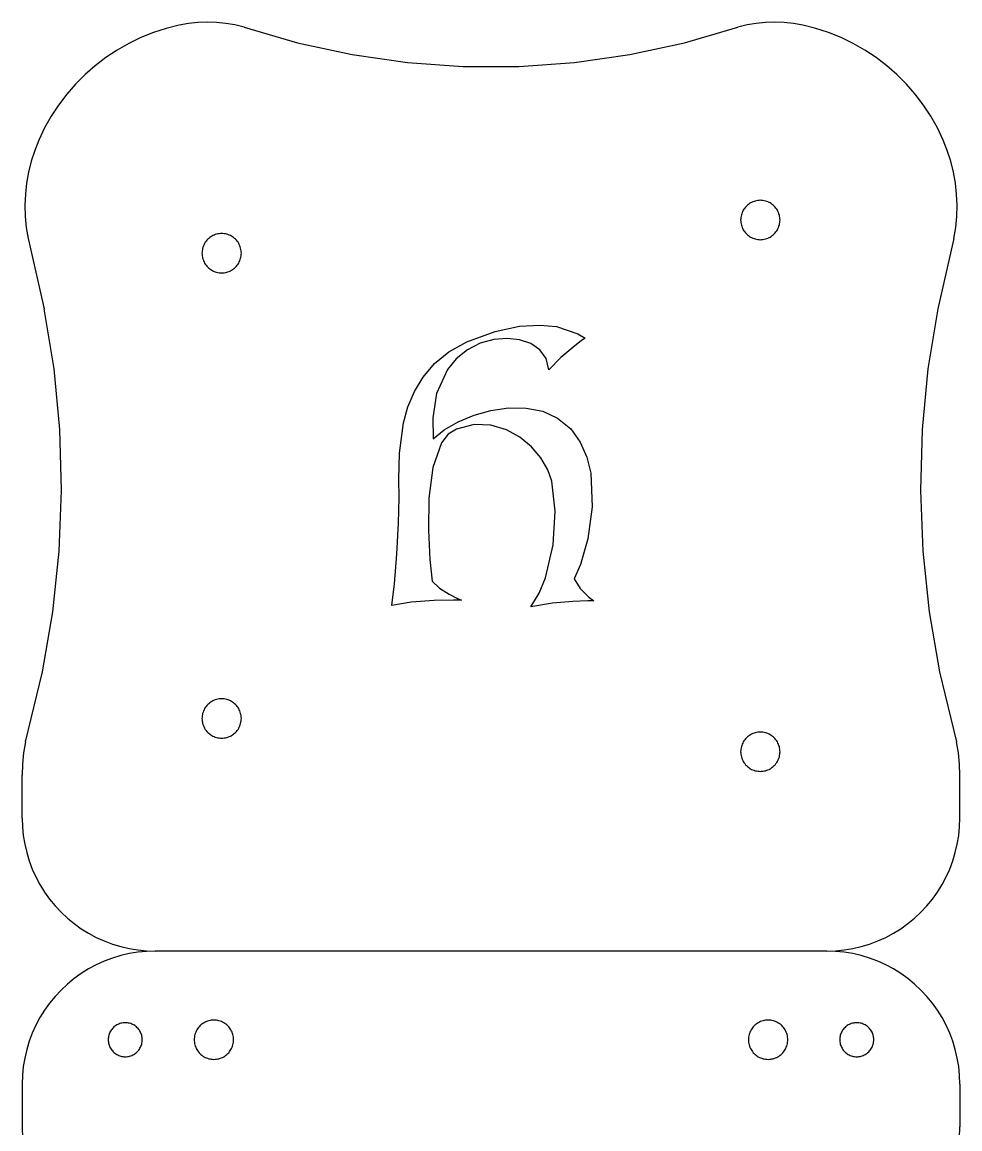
# Model space of a CAD drawing. Extents: x -22.3 to 21.7, y -13.4 to 13.4.
# Drawn here: x 3.785 to 7.116, y -7.226 to -3.293 of the extents above; entities that cross this region are included whole.
import ezdxf

# ---------------------------------------------------------------- set-up
doc = ezdxf.new("R2010")
doc.units = 0
doc.header["$MEASUREMENT"] = 0
doc.layers.get('0').update_dxf_attribs({"linetype": 'CONTINUOUS'})

msp = doc.modelspace()

# ---------------------------------------------------------------- linework, layer by layer
for p, q in [((4.343, -3.3036), (4.2966, -3.3154)), ((4.3756, -3.2977), (4.343, -3.3036)), ((4.4086, -3.2941), (4.3756, -3.2977)), ((4.4418, -3.2928), (4.4086, -3.2941)), ((4.4749, -3.2939), (4.4418, -3.2928)), ((4.508, -3.2973), (4.4749, -3.2939)), ((4.5407, -3.303), (4.508, -3.2973)), ((4.5729, -3.311), (4.5407, -3.303)), ((6.3597, -3.303), (6.3275, -3.311)), ((6.3924, -3.2973), (6.3597, -3.303)), ((6.4255, -3.2939), (6.3924, -3.2973)), ((6.4586, -3.2928), (6.4255, -3.2939)), ((6.4918, -3.2941), (6.4586, -3.2928)), ((6.5248, -3.2977), (6.4918, -3.2941)), ((6.5575, -3.3036), (6.5248, -3.2977)), ((6.6038, -3.3154), (6.5575, -3.3036)), ((4.2512, -3.3302), (4.2068, -3.348)), ((4.2966, -3.3154), (4.2512, -3.3302)), ((4.5729, -3.311), (4.7632, -3.3665)), ((6.1372, -3.3665), (6.3275, -3.311)), ((6.6492, -3.3302), (6.6038, -3.3154)), ((6.6936, -3.348), (6.6492, -3.3302)), ((4.1638, -3.3688), (4.1223, -3.3925)), ((4.2068, -3.348), (4.1638, -3.3688)), ((4.7632, -3.3665), (4.957, -3.4084)), ((5.9434, -3.4084), (6.1372, -3.3665)), ((6.7366, -3.3688), (6.6936, -3.348)), ((6.7782, -3.3925), (6.7366, -3.3688)), ((4.0824, -3.4189), (4.0444, -3.4479)), ((4.1223, -3.3925), (4.0824, -3.4189)), ((4.957, -3.4084), (5.1533, -3.4365)), ((5.7471, -3.4365), (5.9434, -3.4084)), ((6.818, -3.4189), (6.7782, -3.3925)), ((6.856, -3.4479), (6.818, -3.4189)), ((4.0444, -3.4479), (4.0085, -3.4794)), ((5.1533, -3.4365), (5.3511, -3.4506)), ((5.3511, -3.4506), (5.5493, -3.4506)), ((5.5493, -3.4506), (5.7471, -3.4365)), ((6.8919, -3.4794), (6.856, -3.4479)), ((4.0085, -3.4794), (3.9748, -3.5133)), ((6.9256, -3.5133), (6.8919, -3.4794)), ((3.9748, -3.5133), (3.9434, -3.5494)), ((6.957, -3.5494), (6.9256, -3.5133)), ((3.9434, -3.5494), (3.9145, -3.5875)), ((6.9859, -3.5875), (6.957, -3.5494)), ((3.9145, -3.5875), (3.8883, -3.6274)), ((7.0121, -3.6274), (6.9859, -3.5875)), ((3.8883, -3.6274), (3.8648, -3.6691)), ((7.0356, -3.6691), (7.0121, -3.6274)), ((3.8648, -3.6691), (3.8442, -3.7122)), ((7.0562, -3.7122), (7.0356, -3.6691)), ((3.8442, -3.7122), (3.8295, -3.7491)), ((7.0709, -3.7491), (7.0562, -3.7122)), ((3.8295, -3.7491), (3.8174, -3.7869)), ((7.083, -3.7869), (7.0709, -3.7491)), ((3.8174, -3.7869), (3.8078, -3.8255)), ((7.0926, -3.8255), (7.083, -3.7869)), ((3.8078, -3.8255), (3.8008, -3.8646)), ((7.0996, -3.8646), (7.0926, -3.8255)), ((3.8008, -3.8646), (3.7964, -3.904)), ((7.104, -3.904), (7.0996, -3.8646)), ((3.7964, -3.904), (3.7948, -3.9437)), ((6.376, -3.9334), (6.372, -3.9356)), ((6.3802, -3.9315), (6.376, -3.9334)), ((6.3844, -3.9299), (6.3802, -3.9315)), ((6.3888, -3.9286), (6.3844, -3.9299)), ((6.3933, -3.9276), (6.3888, -3.9286)), ((6.3978, -3.9268), (6.3933, -3.9276)), ((6.4023, -3.9264), (6.3978, -3.9268)), ((6.4069, -3.9262), (6.4023, -3.9264)), ((6.4115, -3.9264), (6.4069, -3.9262)), ((6.416, -3.9268), (6.4115, -3.9264)), ((6.4205, -3.9276), (6.416, -3.9268)), ((6.425, -3.9286), (6.4205, -3.9276)), ((6.4294, -3.9299), (6.425, -3.9286)), ((6.4336, -3.9315), (6.4294, -3.9299)), ((6.4378, -3.9334), (6.4336, -3.9315)), ((6.4418, -3.9356), (6.4378, -3.9334)), ((7.1056, -3.9437), (7.104, -3.904)), ((3.7948, -3.9437), (3.7958, -3.9834)), ((6.3423, -3.9694), (6.3407, -3.9736)), ((6.3442, -3.9652), (6.3423, -3.9694)), ((6.3464, -3.9612), (6.3442, -3.9652)), ((6.3488, -3.9573), (6.3464, -3.9612)), ((6.3515, -3.9536), (6.3488, -3.9573)), ((6.3544, -3.95), (6.3515, -3.9536)), ((6.3575, -3.9467), (6.3544, -3.95)), ((6.3608, -3.9436), (6.3575, -3.9467)), ((6.3644, -3.9407), (6.3608, -3.9436)), ((6.3681, -3.938), (6.3644, -3.9407)), ((6.372, -3.9356), (6.3681, -3.938)), ((6.4457, -3.938), (6.4418, -3.9356)), ((6.4494, -3.9407), (6.4457, -3.938)), ((6.453, -3.9436), (6.4494, -3.9407)), ((6.4563, -3.9467), (6.453, -3.9436)), ((6.4594, -3.95), (6.4563, -3.9467)), ((6.4623, -3.9536), (6.4594, -3.95)), ((6.465, -3.9573), (6.4623, -3.9536)), ((6.4674, -3.9612), (6.465, -3.9573)), ((6.4696, -3.9652), (6.4674, -3.9612)), ((6.4715, -3.9694), (6.4696, -3.9652)), ((6.4731, -3.9736), (6.4715, -3.9694)), ((7.1046, -3.9834), (7.1056, -3.9437)), ((3.7958, -3.9834), (3.7994, -4.023)), ((6.3372, -3.9915), (6.337, -3.9961)), ((6.337, -3.9961), (6.3372, -4.0007)), ((6.3376, -3.987), (6.3372, -3.9915)), ((6.3372, -4.0007), (6.3376, -4.0052)), ((6.3384, -3.9825), (6.3376, -3.987)), ((6.3376, -4.0052), (6.3384, -4.0097)), ((6.3394, -3.978), (6.3384, -3.9825)), ((6.3384, -4.0097), (6.3394, -4.0142)), ((6.3407, -3.9736), (6.3394, -3.978)), ((6.4744, -3.978), (6.4731, -3.9736)), ((6.4754, -3.9825), (6.4744, -3.978)), ((6.4744, -4.0142), (6.4754, -4.0097)), ((6.4762, -3.987), (6.4754, -3.9825)), ((6.4754, -4.0097), (6.4762, -4.0052)), ((6.4766, -3.9915), (6.4762, -3.987)), ((6.4762, -4.0052), (6.4766, -4.0007)), ((6.4768, -3.9961), (6.4766, -3.9915)), ((6.4766, -4.0007), (6.4768, -3.9961)), ((7.101, -4.023), (7.1046, -3.9834)), ((3.7994, -4.023), (3.8057, -4.0622)), ((4.4626, -4.0515), (4.4586, -4.0537)), ((4.4668, -4.0497), (4.4626, -4.0515)), ((4.471, -4.048), (4.4668, -4.0497)), ((4.4754, -4.0467), (4.471, -4.048)), ((4.4799, -4.0457), (4.4754, -4.0467)), ((4.4844, -4.0449), (4.4799, -4.0457)), ((4.4889, -4.0445), (4.4844, -4.0449)), ((4.4935, -4.0443), (4.4889, -4.0445)), ((4.4981, -4.0445), (4.4935, -4.0443)), ((4.5026, -4.0449), (4.4981, -4.0445)), ((4.5071, -4.0457), (4.5026, -4.0449)), ((4.5116, -4.0467), (4.5071, -4.0457)), ((4.516, -4.048), (4.5116, -4.0467)), ((4.5203, -4.0497), (4.516, -4.048)), ((4.5244, -4.0515), (4.5203, -4.0497)), ((4.5285, -4.0537), (4.5244, -4.0515)), ((6.3394, -4.0142), (6.3407, -4.0186)), ((6.3407, -4.0186), (6.3423, -4.0229)), ((6.3423, -4.0229), (6.3442, -4.027)), ((6.3442, -4.027), (6.3464, -4.0311)), ((6.3464, -4.0311), (6.3488, -4.0349)), ((6.3488, -4.0349), (6.3515, -4.0387)), ((6.3515, -4.0387), (6.3544, -4.0422)), ((6.3544, -4.0422), (6.3575, -4.0455)), ((6.3575, -4.0455), (6.3608, -4.0487)), ((6.3608, -4.0487), (6.3644, -4.0516)), ((6.3644, -4.0516), (6.3681, -4.0542)), ((6.4457, -4.0542), (6.4494, -4.0516)), ((6.4494, -4.0516), (6.453, -4.0487)), ((6.453, -4.0487), (6.4563, -4.0455)), ((6.4563, -4.0455), (6.4594, -4.0422)), ((6.4594, -4.0422), (6.4623, -4.0387)), ((6.4623, -4.0387), (6.465, -4.0349)), ((6.465, -4.0349), (6.4674, -4.0311)), ((6.4674, -4.0311), (6.4696, -4.027)), ((6.4696, -4.027), (6.4715, -4.0229)), ((6.4715, -4.0229), (6.4731, -4.0186)), ((6.4731, -4.0186), (6.4744, -4.0142)), ((7.0947, -4.0622), (7.101, -4.023)), ((3.8057, -4.0622), (3.8634, -4.3117)), ((4.4289, -4.0875), (4.4273, -4.0918)), ((4.4308, -4.0833), (4.4289, -4.0875)), ((4.433, -4.0793), (4.4308, -4.0833)), ((4.4354, -4.0754), (4.433, -4.0793)), ((4.4381, -4.0717), (4.4354, -4.0754)), ((4.441, -4.0681), (4.4381, -4.0717)), ((4.4441, -4.0648), (4.441, -4.0681)), ((4.4474, -4.0617), (4.4441, -4.0648)), ((4.451, -4.0588), (4.4474, -4.0617)), ((4.4547, -4.0561), (4.451, -4.0588)), ((4.4586, -4.0537), (4.4547, -4.0561)), ((4.5323, -4.0561), (4.5285, -4.0537)), ((4.5361, -4.0588), (4.5323, -4.0561)), ((4.5396, -4.0617), (4.5361, -4.0588)), ((4.5429, -4.0648), (4.5396, -4.0617)), ((4.5461, -4.0681), (4.5429, -4.0648)), ((4.549, -4.0717), (4.5461, -4.0681)), ((4.5516, -4.0754), (4.549, -4.0717)), ((4.554, -4.0793), (4.5516, -4.0754)), ((4.5562, -4.0833), (4.554, -4.0793)), ((4.5581, -4.0875), (4.5562, -4.0833)), ((4.5597, -4.0918), (4.5581, -4.0875)), ((6.3681, -4.0542), (6.372, -4.0566)), ((6.372, -4.0566), (6.376, -4.0588)), ((6.376, -4.0588), (6.3802, -4.0607)), ((6.3802, -4.0607), (6.3844, -4.0623)), ((6.3844, -4.0623), (6.3888, -4.0636)), ((6.3888, -4.0636), (6.3933, -4.0647)), ((6.3933, -4.0647), (6.3978, -4.0654)), ((6.3978, -4.0654), (6.4023, -4.0658)), ((6.4023, -4.0658), (6.4069, -4.066)), ((6.4069, -4.066), (6.4115, -4.0658)), ((6.4115, -4.0658), (6.416, -4.0654)), ((6.416, -4.0654), (6.4205, -4.0647)), ((6.4205, -4.0647), (6.425, -4.0636)), ((6.425, -4.0636), (6.4294, -4.0623)), ((6.4294, -4.0623), (6.4336, -4.0607)), ((6.4336, -4.0607), (6.4378, -4.0588)), ((6.4378, -4.0588), (6.4418, -4.0566)), ((6.4418, -4.0566), (6.4457, -4.0542)), ((7.0947, -4.0622), (7.037, -4.3117)), ((4.4238, -4.1097), (4.4236, -4.1142)), ((4.4236, -4.1142), (4.4238, -4.1188)), ((4.4242, -4.1051), (4.4238, -4.1097)), ((4.4238, -4.1188), (4.4242, -4.1233)), ((4.425, -4.1006), (4.4242, -4.1051)), ((4.4242, -4.1233), (4.425, -4.1279)), ((4.426, -4.0961), (4.425, -4.1006)), ((4.425, -4.1279), (4.426, -4.1323)), ((4.4273, -4.0918), (4.426, -4.0961)), ((4.561, -4.0961), (4.5597, -4.0918)), ((4.562, -4.1006), (4.561, -4.0961)), ((4.561, -4.1323), (4.562, -4.1279)), ((4.5628, -4.1051), (4.562, -4.1006)), ((4.562, -4.1279), (4.5628, -4.1233)), ((4.5632, -4.1097), (4.5628, -4.1051)), ((4.5628, -4.1233), (4.5632, -4.1188)), ((4.5634, -4.1142), (4.5632, -4.1097)), ((4.5632, -4.1188), (4.5634, -4.1142)), ((4.426, -4.1323), (4.4273, -4.1367)), ((4.4273, -4.1367), (4.4289, -4.141)), ((4.4289, -4.141), (4.4308, -4.1451)), ((4.4308, -4.1451), (4.433, -4.1492)), ((4.433, -4.1492), (4.4354, -4.153)), ((4.4354, -4.153), (4.4381, -4.1568)), ((4.4381, -4.1568), (4.441, -4.1603)), ((4.441, -4.1603), (4.4441, -4.1636)), ((4.4441, -4.1636), (4.4474, -4.1668)), ((4.4474, -4.1668), (4.451, -4.1697)), ((4.5361, -4.1697), (4.5396, -4.1668)), ((4.5396, -4.1668), (4.5429, -4.1636)), ((4.5429, -4.1636), (4.5461, -4.1603)), ((4.5461, -4.1603), (4.549, -4.1568)), ((4.549, -4.1568), (4.5516, -4.153)), ((4.5516, -4.153), (4.554, -4.1492)), ((4.554, -4.1492), (4.5562, -4.1451)), ((4.5562, -4.1451), (4.5581, -4.141)), ((4.5581, -4.141), (4.5597, -4.1367)), ((4.5597, -4.1367), (4.561, -4.1323)), ((4.451, -4.1697), (4.4547, -4.1723)), ((4.4547, -4.1723), (4.4586, -4.1747)), ((4.4586, -4.1747), (4.4626, -4.1769)), ((4.4626, -4.1769), (4.4668, -4.1788)), ((4.4668, -4.1788), (4.471, -4.1804)), ((4.471, -4.1804), (4.4754, -4.1817)), ((4.4754, -4.1817), (4.4799, -4.1828)), ((4.4799, -4.1828), (4.4844, -4.1835)), ((4.4844, -4.1835), (4.4889, -4.184)), ((4.4889, -4.184), (4.4935, -4.1841)), ((4.4935, -4.1841), (4.4981, -4.184)), ((4.4981, -4.184), (4.5026, -4.1835)), ((4.5026, -4.1835), (4.5071, -4.1828)), ((4.5071, -4.1828), (4.5116, -4.1817)), ((4.5116, -4.1817), (4.516, -4.1804)), ((4.516, -4.1804), (4.5203, -4.1788)), ((4.5203, -4.1788), (4.5244, -4.1769)), ((4.5244, -4.1769), (4.5285, -4.1747)), ((4.5285, -4.1747), (4.5323, -4.1723)), ((4.5323, -4.1723), (4.5361, -4.1697)), ((3.8981, -4.5253), (3.8634, -4.3117)), ((7.037, -4.3117), (7.0023, -4.5253)), ((5.3644, -4.4296), (5.4648, -4.3919)), ((5.4648, -4.3919), (5.5513, -4.3738)), ((5.5513, -4.3738), (5.6238, -4.3699)), ((5.6238, -4.3699), (5.6824, -4.3752)), ((5.6824, -4.3752), (5.7591, -4.4003)), ((5.7591, -4.4003), (5.7842, -4.4156)), ((5.301, -4.4641), (5.3644, -4.4296)), ((5.412, -4.4344), (5.3672, -4.4574)), ((5.46, -4.4212), (5.412, -4.4344)), ((5.5077, -4.4172), (5.46, -4.4212)), ((5.552, -4.4219), (5.5077, -4.4172)), ((5.5912, -4.4353), (5.552, -4.4219)), ((5.6238, -4.4574), (5.5912, -4.4353)), ((5.7717, -4.4247), (5.7403, -4.4491)), ((5.7842, -4.4156), (5.7717, -4.4247)), ((5.2501, -4.5063), (5.301, -4.4641)), ((5.3672, -4.4574), (5.3262, -4.4897)), ((5.6465, -4.4885), (5.6238, -4.4574)), ((5.7403, -4.4491), (5.6985, -4.4846)), ((5.2098, -4.5542), (5.2501, -4.5063)), ((5.3262, -4.4897), (5.2954, -4.5279)), ((5.6559, -4.5286), (5.6465, -4.4885)), ((5.6985, -4.4846), (5.6559, -4.5286)), ((3.9186, -4.7407), (3.8981, -4.5253)), ((5.1782, -4.606), (5.2098, -4.5542)), ((5.2954, -4.5279), (5.257, -4.613)), ((7.0023, -4.5253), (6.9818, -4.7407)), ((5.155, -4.6606), (5.1782, -4.606)), ((5.257, -4.613), (5.2431, -4.6994)), ((5.1399, -4.7169), (5.155, -4.6606)), ((5.3899, -4.6897), (5.4502, -4.6729)), ((5.4502, -4.6729), (5.5124, -4.6642)), ((5.5124, -4.6642), (5.575, -4.6646)), ((5.575, -4.6646), (5.6343, -4.6759)), ((5.6343, -4.6759), (5.6866, -4.7001)), ((5.1252, -4.825), (5.1399, -4.7169)), ((5.2431, -4.6994), (5.2445, -4.774)), ((5.2834, -4.7421), (5.333, -4.7134)), ((5.333, -4.7134), (5.3899, -4.6897)), ((5.6866, -4.7001), (5.7333, -4.7381)), ((3.9247, -4.957), (3.9186, -4.7407)), ((5.2445, -4.774), (5.2834, -4.7421)), ((5.298, -4.7577), (5.2745, -4.788)), ((5.3282, -4.7392), (5.298, -4.7577)), ((5.3908, -4.7231), (5.3282, -4.7392)), ((5.4502, -4.7252), (5.3908, -4.7231)), ((5.5048, -4.7414), (5.4502, -4.7252)), ((5.5527, -4.7678), (5.5048, -4.7414)), ((5.7333, -4.7381), (5.7675, -4.7852)), ((6.9818, -4.7407), (6.9757, -4.957)), ((5.2745, -4.788), (5.2431, -4.8752)), ((5.5937, -4.8019), (5.5527, -4.7678)), ((5.7675, -4.7852), (5.7909, -4.8386)), ((5.1231, -4.9177), (5.1252, -4.825)), ((5.6273, -4.8417), (5.5937, -4.8019)), ((5.2431, -4.8752), (5.2291, -4.9846)), ((5.6519, -4.8837), (5.6273, -4.8417)), ((5.7909, -4.8386), (5.8052, -4.8954)), ((5.6657, -4.9247), (5.6519, -4.8837)), ((5.8052, -4.8954), (5.81, -5.0153)), ((5.1245, -4.9833), (5.1231, -4.9177)), ((5.6782, -5.0314), (5.6657, -4.9247)), ((3.9165, -5.1732), (3.9247, -4.957)), ((5.1217, -5.0732), (5.1245, -4.9833)), ((5.2291, -4.9846), (5.2277, -5.099)), ((6.9757, -4.957), (6.984, -5.1732)), ((5.6713, -5.1506), (5.6782, -5.0314)), ((5.81, -5.0153), (5.794, -5.1297)), ((5.1155, -5.1834), (5.1217, -5.0732)), ((5.2277, -5.099), (5.2333, -5.2029)), ((5.6434, -5.2678), (5.6713, -5.1506)), ((5.794, -5.1297), (5.7682, -5.221)), ((3.8939, -5.3884), (3.9165, -5.1732)), ((5.1071, -5.2894), (5.1155, -5.1834)), ((6.984, -5.1732), (7.0065, -5.3884)), ((5.2333, -5.2029), (5.2417, -5.2803)), ((5.7682, -5.221), (5.7452, -5.272)), ((5.6207, -5.3222), (5.6434, -5.2678)), ((5.098, -5.3668), (5.1071, -5.2894)), ((5.2417, -5.2803), (5.2675, -5.3047)), ((5.2675, -5.3047), (5.3017, -5.3263)), ((5.7452, -5.272), (5.7668, -5.3054)), ((5.7668, -5.3054), (5.7982, -5.3368)), ((5.248, -5.3487), (5.1664, -5.3542)), ((5.317, -5.3473), (5.248, -5.3487)), ((5.3017, -5.3263), (5.3317, -5.3417)), ((5.3449, -5.3473), (5.317, -5.3473)), ((5.3317, -5.3417), (5.3449, -5.3473)), ((5.5918, -5.371), (5.6207, -5.3222)), ((5.7982, -5.3368), (5.8149, -5.3501)), ((3.8571, -5.6016), (3.8939, -5.3884)), ((5.1664, -5.3542), (5.098, -5.3668)), ((5.6692, -5.3577), (5.5918, -5.371)), ((5.741, -5.3515), (5.6692, -5.3577)), ((5.794, -5.3501), (5.741, -5.3515)), ((5.8149, -5.3501), (5.794, -5.3501)), ((7.0065, -5.3884), (7.0433, -5.6016)), ((3.7969, -5.8507), (3.8571, -5.6016)), ((7.0433, -5.6016), (7.1035, -5.8507)), ((4.4668, -5.7032), (4.4626, -5.7051)), ((4.471, -5.7016), (4.4668, -5.7032)), ((4.4754, -5.7003), (4.471, -5.7016)), ((4.4799, -5.6992), (4.4754, -5.7003)), ((4.4844, -5.6985), (4.4799, -5.6992)), ((4.4889, -5.698), (4.4844, -5.6985)), ((4.4935, -5.6979), (4.4889, -5.698)), ((4.4981, -5.698), (4.4935, -5.6979)), ((4.5026, -5.6985), (4.4981, -5.698)), ((4.5071, -5.6992), (4.5026, -5.6985)), ((4.5116, -5.7003), (4.5071, -5.6992)), ((4.516, -5.7016), (4.5116, -5.7003)), ((4.5203, -5.7032), (4.516, -5.7016)), ((4.5244, -5.7051), (4.5203, -5.7032)), ((4.4289, -5.741), (4.4273, -5.7453)), ((4.4308, -5.7369), (4.4289, -5.741)), ((4.433, -5.7328), (4.4308, -5.7369)), ((4.4354, -5.7289), (4.433, -5.7328)), ((4.4381, -5.7252), (4.4354, -5.7289)), ((4.441, -5.7217), (4.4381, -5.7252)), ((4.4441, -5.7184), (4.441, -5.7217)), ((4.4474, -5.7152), (4.4441, -5.7184)), ((4.451, -5.7123), (4.4474, -5.7152)), ((4.4547, -5.7097), (4.451, -5.7123)), ((4.4586, -5.7072), (4.4547, -5.7097)), ((4.4626, -5.7051), (4.4586, -5.7072)), ((4.5285, -5.7072), (4.5244, -5.7051)), ((4.5323, -5.7097), (4.5285, -5.7072)), ((4.5361, -5.7123), (4.5323, -5.7097)), ((4.5396, -5.7152), (4.5361, -5.7123)), ((4.5429, -5.7184), (4.5396, -5.7152)), ((4.5461, -5.7217), (4.5429, -5.7184)), ((4.549, -5.7252), (4.5461, -5.7217)), ((4.5516, -5.7289), (4.549, -5.7252)), ((4.554, -5.7328), (4.5516, -5.7289)), ((4.5562, -5.7369), (4.554, -5.7328)), ((4.5581, -5.741), (4.5562, -5.7369)), ((4.5597, -5.7453), (4.5581, -5.741)), ((4.4238, -5.7632), (4.4236, -5.7678)), ((4.4236, -5.7678), (4.4238, -5.7723)), ((4.4242, -5.7586), (4.4238, -5.7632)), ((4.4238, -5.7723), (4.4242, -5.7769)), ((4.425, -5.7541), (4.4242, -5.7586)), ((4.4242, -5.7769), (4.425, -5.7814)), ((4.426, -5.7497), (4.425, -5.7541)), ((4.425, -5.7814), (4.426, -5.7859)), ((4.4273, -5.7453), (4.426, -5.7497)), ((4.561, -5.7497), (4.5597, -5.7453)), ((4.562, -5.7541), (4.561, -5.7497)), ((4.561, -5.7859), (4.562, -5.7814)), ((4.5628, -5.7586), (4.562, -5.7541)), ((4.562, -5.7814), (4.5628, -5.7769)), ((4.5632, -5.7632), (4.5628, -5.7586)), ((4.5628, -5.7769), (4.5632, -5.7723)), ((4.5634, -5.7678), (4.5632, -5.7632)), ((4.5632, -5.7723), (4.5634, -5.7678)), ((4.426, -5.7859), (4.4273, -5.7902)), ((4.4273, -5.7902), (4.4289, -5.7945)), ((4.4289, -5.7945), (4.4308, -5.7987)), ((4.4308, -5.7987), (4.433, -5.8027)), ((4.433, -5.8027), (4.4354, -5.8066)), ((4.4354, -5.8066), (4.4381, -5.8103)), ((4.4381, -5.8103), (4.441, -5.8138)), ((4.441, -5.8138), (4.4441, -5.8172)), ((4.4441, -5.8172), (4.4474, -5.8203)), ((4.4474, -5.8203), (4.451, -5.8232)), ((4.5361, -5.8232), (4.5396, -5.8203)), ((4.5396, -5.8203), (4.5429, -5.8172)), ((4.5429, -5.8172), (4.5461, -5.8138)), ((4.5461, -5.8138), (4.549, -5.8103)), ((4.549, -5.8103), (4.5516, -5.8066)), ((4.5516, -5.8066), (4.554, -5.8027)), ((4.554, -5.8027), (4.5562, -5.7987)), ((4.5562, -5.7987), (4.5581, -5.7945)), ((4.5581, -5.7945), (4.5597, -5.7902)), ((4.5597, -5.7902), (4.561, -5.7859)), ((6.3802, -5.8213), (6.376, -5.8232)), ((6.3844, -5.8197), (6.3802, -5.8213)), ((6.3888, -5.8184), (6.3844, -5.8197)), ((6.3933, -5.8173), (6.3888, -5.8184)), ((6.3978, -5.8166), (6.3933, -5.8173)), ((6.4023, -5.8161), (6.3978, -5.8166)), ((6.4069, -5.816), (6.4023, -5.8161)), ((6.4115, -5.8161), (6.4069, -5.816)), ((6.416, -5.8166), (6.4115, -5.8161)), ((6.4205, -5.8173), (6.416, -5.8166)), ((6.425, -5.8184), (6.4205, -5.8173)), ((6.4294, -5.8197), (6.425, -5.8184)), ((6.4336, -5.8213), (6.4294, -5.8197)), ((6.4378, -5.8232), (6.4336, -5.8213)), ((3.7969, -5.8507), (3.7902, -5.89)), ((4.451, -5.8232), (4.4547, -5.8259)), ((4.4547, -5.8259), (4.4586, -5.8283)), ((4.4586, -5.8283), (4.4626, -5.8304)), ((4.4626, -5.8304), (4.4668, -5.8323)), ((4.4668, -5.8323), (4.471, -5.8339)), ((4.471, -5.8339), (4.4754, -5.8353)), ((4.4754, -5.8353), (4.4799, -5.8363)), ((4.4799, -5.8363), (4.4844, -5.837)), ((4.4844, -5.837), (4.4889, -5.8375)), ((4.4889, -5.8375), (4.4935, -5.8376)), ((4.4935, -5.8376), (4.4981, -5.8375)), ((4.4981, -5.8375), (4.5026, -5.837)), ((4.5026, -5.837), (4.5071, -5.8363)), ((4.5071, -5.8363), (4.5116, -5.8353)), ((4.5116, -5.8353), (4.516, -5.8339)), ((4.516, -5.8339), (4.5203, -5.8323)), ((4.5203, -5.8323), (4.5244, -5.8304)), ((4.5244, -5.8304), (4.5285, -5.8283)), ((4.5285, -5.8283), (4.5323, -5.8259)), ((4.5323, -5.8259), (4.5361, -5.8232)), ((6.3423, -5.8591), (6.3407, -5.8634)), ((6.3442, -5.855), (6.3423, -5.8591)), ((6.3464, -5.8509), (6.3442, -5.855)), ((6.3488, -5.8471), (6.3464, -5.8509)), ((6.3515, -5.8433), (6.3488, -5.8471)), ((6.3544, -5.8398), (6.3515, -5.8433)), ((6.3575, -5.8365), (6.3544, -5.8398)), ((6.3608, -5.8333), (6.3575, -5.8365)), ((6.3644, -5.8304), (6.3608, -5.8333)), ((6.3681, -5.8278), (6.3644, -5.8304)), ((6.372, -5.8254), (6.3681, -5.8278)), ((6.376, -5.8232), (6.372, -5.8254)), ((6.4418, -5.8254), (6.4378, -5.8232)), ((6.4457, -5.8278), (6.4418, -5.8254)), ((6.4494, -5.8304), (6.4457, -5.8278)), ((6.453, -5.8333), (6.4494, -5.8304)), ((6.4563, -5.8365), (6.453, -5.8333)), ((6.4594, -5.8398), (6.4563, -5.8365)), ((6.4623, -5.8433), (6.4594, -5.8398)), ((6.465, -5.8471), (6.4623, -5.8433)), ((6.4674, -5.8509), (6.465, -5.8471)), ((6.4696, -5.855), (6.4674, -5.8509)), ((6.4715, -5.8591), (6.4696, -5.855)), ((6.4731, -5.8634), (6.4715, -5.8591)), ((7.1102, -5.89), (7.1035, -5.8507)), ((3.7902, -5.89), (3.7862, -5.9297)), ((6.3372, -5.8813), (6.337, -5.8859)), ((6.337, -5.8859), (6.3372, -5.8904)), ((6.3376, -5.8768), (6.3372, -5.8813)), ((6.3372, -5.8904), (6.3376, -5.895)), ((6.3384, -5.8722), (6.3376, -5.8768)), ((6.3376, -5.895), (6.3384, -5.8995)), ((6.3394, -5.8678), (6.3384, -5.8722)), ((6.3384, -5.8995), (6.3394, -5.904)), ((6.3407, -5.8634), (6.3394, -5.8678)), ((6.4744, -5.8678), (6.4731, -5.8634)), ((6.4754, -5.8722), (6.4744, -5.8678)), ((6.4744, -5.904), (6.4754, -5.8995)), ((6.4762, -5.8768), (6.4754, -5.8722)), ((6.4754, -5.8995), (6.4762, -5.895)), ((6.4766, -5.8813), (6.4762, -5.8768)), ((6.4762, -5.895), (6.4766, -5.8904)), ((6.4768, -5.8859), (6.4766, -5.8813)), ((6.4766, -5.8904), (6.4768, -5.8859)), ((7.1142, -5.9297), (7.1102, -5.89)), ((3.7862, -5.9297), (3.7848, -5.9696)), ((6.3394, -5.904), (6.3407, -5.9083)), ((6.3407, -5.9083), (6.3423, -5.9126)), ((6.3423, -5.9126), (6.3442, -5.9168)), ((6.3442, -5.9168), (6.3464, -5.9208)), ((6.3464, -5.9208), (6.3488, -5.9247)), ((6.3488, -5.9247), (6.3515, -5.9284)), ((6.3515, -5.9284), (6.3544, -5.932)), ((6.3544, -5.932), (6.3575, -5.9353)), ((6.3575, -5.9353), (6.3608, -5.9384)), ((6.3608, -5.9384), (6.3644, -5.9413)), ((6.4494, -5.9413), (6.453, -5.9384)), ((6.453, -5.9384), (6.4563, -5.9353)), ((6.4563, -5.9353), (6.4594, -5.932)), ((6.4594, -5.932), (6.4623, -5.9284)), ((6.4623, -5.9284), (6.465, -5.9247)), ((6.465, -5.9247), (6.4674, -5.9208)), ((6.4674, -5.9208), (6.4696, -5.9168)), ((6.4696, -5.9168), (6.4715, -5.9126)), ((6.4715, -5.9126), (6.4731, -5.9083)), ((6.4731, -5.9083), (6.4744, -5.904)), ((7.1156, -5.9696), (7.1142, -5.9297)), ((3.7848, -6.1221), (3.7848, -5.9696)), ((6.3644, -5.9413), (6.3681, -5.944)), ((6.3681, -5.944), (6.372, -5.9464)), ((6.372, -5.9464), (6.376, -5.9486)), ((6.376, -5.9486), (6.3802, -5.9504)), ((6.3802, -5.9504), (6.3844, -5.952)), ((6.3844, -5.952), (6.3888, -5.9534)), ((6.3888, -5.9534), (6.3933, -5.9544)), ((6.3933, -5.9544), (6.3978, -5.9552)), ((6.3978, -5.9552), (6.4023, -5.9556)), ((6.4023, -5.9556), (6.4069, -5.9558)), ((6.4069, -5.9558), (6.4115, -5.9556)), ((6.4115, -5.9556), (6.416, -5.9552)), ((6.416, -5.9552), (6.4205, -5.9544)), ((6.4205, -5.9544), (6.425, -5.9534)), ((6.425, -5.9534), (6.4294, -5.952)), ((6.4294, -5.952), (6.4336, -5.9504)), ((6.4336, -5.9504), (6.4378, -5.9486)), ((6.4378, -5.9486), (6.4418, -5.9464)), ((6.4418, -5.9464), (6.4457, -5.944)), ((6.4457, -5.944), (6.4494, -5.9413)), ((7.1156, -6.1221), (7.1156, -5.9696)), ((3.7848, -6.1221), (3.7859, -6.153)), ((7.1145, -6.153), (7.1156, -6.1221)), ((3.7859, -6.153), (3.7889, -6.1838)), ((7.1115, -6.1838), (7.1145, -6.153)), ((3.7889, -6.1838), (3.7939, -6.2143)), ((3.7939, -6.2143), (3.8009, -6.2444)), ((7.0995, -6.2444), (7.1065, -6.2143)), ((7.1065, -6.2143), (7.1115, -6.1838)), ((3.8009, -6.2444), (3.8099, -6.274)), ((7.0905, -6.274), (7.0995, -6.2444)), ((3.8099, -6.274), (3.8208, -6.3029)), ((7.0796, -6.3029), (7.0905, -6.274)), ((3.8208, -6.3029), (3.8336, -6.3311)), ((3.8336, -6.3311), (3.8481, -6.3583)), ((7.0523, -6.3583), (7.0668, -6.3311)), ((7.0668, -6.3311), (7.0796, -6.3029)), ((3.8481, -6.3583), (3.8645, -6.3846)), ((7.0359, -6.3846), (7.0523, -6.3583)), ((3.8645, -6.3846), (3.8825, -6.4097)), ((3.8825, -6.4097), (3.9021, -6.4336)), ((6.9983, -6.4336), (7.0179, -6.4097)), ((7.0179, -6.4097), (7.0359, -6.3846)), ((3.9021, -6.4336), (3.9232, -6.4562)), ((6.9772, -6.4562), (6.9983, -6.4336)), ((3.9232, -6.4562), (3.9458, -6.4773)), ((3.9458, -6.4773), (3.9697, -6.4969)), ((6.9307, -6.4969), (6.9546, -6.4773)), ((6.9546, -6.4773), (6.9772, -6.4562)), ((3.9697, -6.4969), (3.9948, -6.5149)), ((3.9948, -6.5149), (4.0211, -6.5312)), ((6.8793, -6.5312), (6.9056, -6.5149)), ((6.9056, -6.5149), (6.9307, -6.4969)), ((4.0211, -6.5312), (4.0483, -6.5458)), ((4.0483, -6.5458), (4.0765, -6.5586)), ((4.0765, -6.5586), (4.1054, -6.5695)), ((6.795, -6.5695), (6.8239, -6.5586)), ((6.8239, -6.5586), (6.8521, -6.5458)), ((6.8521, -6.5458), (6.8793, -6.5312)), ((4.1054, -6.5695), (4.135, -6.5784)), ((4.135, -6.5784), (4.1651, -6.5855)), ((4.1651, -6.6036), (4.135, -6.6106)), ((4.1651, -6.5855), (4.1956, -6.5905)), ((4.1956, -6.5986), (4.1651, -6.6036)), ((4.1956, -6.5905), (4.2264, -6.5935)), ((4.2264, -6.5955), (4.1956, -6.5986)), ((4.2264, -6.5935), (4.2573, -6.5945)), ((4.2573, -6.5945), (4.2264, -6.5955)), ((6.6431, -6.5945), (4.2573, -6.5945)), ((6.6431, -6.5945), (6.674, -6.5935)), ((6.674, -6.5955), (6.6431, -6.5945)), ((6.674, -6.5935), (6.7048, -6.5905)), ((6.7048, -6.5986), (6.674, -6.5955)), ((6.7048, -6.5905), (6.7353, -6.5855)), ((6.7353, -6.6036), (6.7048, -6.5986)), ((6.7353, -6.5855), (6.7654, -6.5784)), ((6.7654, -6.6106), (6.7353, -6.6036)), ((6.7654, -6.5784), (6.795, -6.5695)), ((4.0483, -6.6433), (4.0211, -6.6578)), ((4.0765, -6.6305), (4.0483, -6.6433)), ((4.1054, -6.6196), (4.0765, -6.6305)), ((4.135, -6.6106), (4.1054, -6.6196)), ((6.795, -6.6196), (6.7654, -6.6106)), ((6.8239, -6.6305), (6.795, -6.6196)), ((6.8521, -6.6433), (6.8239, -6.6305)), ((6.8793, -6.6578), (6.8521, -6.6433)), ((3.9948, -6.6742), (3.9697, -6.6922)), ((4.0211, -6.6578), (3.9948, -6.6742)), ((6.9056, -6.6742), (6.8793, -6.6578)), ((6.9307, -6.6922), (6.9056, -6.6742)), ((3.9458, -6.7118), (3.9232, -6.7329)), ((3.9697, -6.6922), (3.9458, -6.7118)), ((6.9546, -6.7118), (6.9307, -6.6922)), ((6.9772, -6.7329), (6.9546, -6.7118)), ((3.9021, -6.7555), (3.8825, -6.7794)), ((3.9232, -6.7329), (3.9021, -6.7555)), ((6.9983, -6.7555), (6.9772, -6.7329)), ((7.0179, -6.7794), (6.9983, -6.7555)), ((3.8645, -6.8045), (3.8481, -6.8308)), ((3.8825, -6.7794), (3.8645, -6.8045)), ((7.0359, -6.8045), (7.0179, -6.7794)), ((7.0523, -6.8308), (7.0359, -6.8045)), ((3.8481, -6.8308), (3.8336, -6.858)), ((4.4435, -6.8433), (4.4392, -6.8449)), ((4.4479, -6.842), (4.4435, -6.8433)), ((4.4523, -6.841), (4.4479, -6.842)), ((4.4568, -6.8402), (4.4523, -6.841)), ((4.4614, -6.8398), (4.4568, -6.8402)), ((4.466, -6.8396), (4.4614, -6.8398)), ((4.4705, -6.8398), (4.466, -6.8396)), ((4.4751, -6.8402), (4.4705, -6.8398)), ((4.4796, -6.841), (4.4751, -6.8402)), ((4.484, -6.842), (4.4796, -6.841)), ((4.4884, -6.8433), (4.484, -6.842)), ((4.4927, -6.8449), (4.4884, -6.8433)), ((6.412, -6.8433), (6.4077, -6.8449)), ((6.4164, -6.842), (6.412, -6.8433)), ((6.4208, -6.841), (6.4164, -6.842)), ((6.4253, -6.8402), (6.4208, -6.841)), ((6.4299, -6.8398), (6.4253, -6.8402)), ((6.4345, -6.8396), (6.4299, -6.8398)), ((6.439, -6.8398), (6.4345, -6.8396)), ((6.4436, -6.8402), (6.439, -6.8398)), ((6.4481, -6.841), (6.4436, -6.8402)), ((6.4525, -6.842), (6.4481, -6.841)), ((6.4569, -6.8433), (6.4525, -6.842)), ((6.4612, -6.8449), (6.4569, -6.8433)), ((7.0668, -6.858), (7.0523, -6.8308)), ((3.8336, -6.858), (3.8208, -6.8862)), ((4.0968, -6.8828), (4.0952, -6.8864)), ((4.0987, -6.8793), (4.0968, -6.8828)), ((4.1007, -6.8759), (4.0987, -6.8793)), ((4.103, -6.8727), (4.1007, -6.8759)), ((4.1056, -6.8697), (4.103, -6.8727)), ((4.1083, -6.8668), (4.1056, -6.8697)), ((4.1111, -6.8641), (4.1083, -6.8668)), ((4.1142, -6.8616), (4.1111, -6.8641)), ((4.1174, -6.8592), (4.1142, -6.8616)), ((4.1208, -6.8572), (4.1174, -6.8592)), ((4.1243, -6.8553), (4.1208, -6.8572)), ((4.1279, -6.8537), (4.1243, -6.8553)), ((4.1316, -6.8523), (4.1279, -6.8537)), ((4.1353, -6.8511), (4.1316, -6.8523)), ((4.1392, -6.8502), (4.1353, -6.8511)), ((4.1431, -6.8496), (4.1392, -6.8502)), ((4.147, -6.8492), (4.1431, -6.8496)), ((4.151, -6.8491), (4.147, -6.8492)), ((4.1549, -6.8492), (4.151, -6.8491)), ((4.1589, -6.8496), (4.1549, -6.8492)), ((4.1628, -6.8502), (4.1589, -6.8496)), ((4.1666, -6.8511), (4.1628, -6.8502)), ((4.1704, -6.8523), (4.1666, -6.8511)), ((4.1741, -6.8537), (4.1704, -6.8523)), ((4.1777, -6.8553), (4.1741, -6.8537)), ((4.1812, -6.8572), (4.1777, -6.8553)), ((4.1846, -6.8592), (4.1812, -6.8572)), ((4.1878, -6.8616), (4.1846, -6.8592)), ((4.1908, -6.8641), (4.1878, -6.8616)), ((4.1937, -6.8668), (4.1908, -6.8641)), ((4.1964, -6.8697), (4.1937, -6.8668)), ((4.1989, -6.8727), (4.1964, -6.8697)), ((4.2012, -6.8759), (4.1989, -6.8727)), ((4.2033, -6.8793), (4.2012, -6.8759)), ((4.2052, -6.8828), (4.2033, -6.8793)), ((4.2068, -6.8864), (4.2052, -6.8828)), ((4.4014, -6.8828), (4.3998, -6.887)), ((4.4033, -6.8786), (4.4014, -6.8828)), ((4.4054, -6.8746), (4.4033, -6.8786)), ((4.4078, -6.8707), (4.4054, -6.8746)), ((4.4105, -6.867), (4.4078, -6.8707)), ((4.4134, -6.8634), (4.4105, -6.867)), ((4.4165, -6.8601), (4.4134, -6.8634)), ((4.4199, -6.857), (4.4165, -6.8601)), ((4.4234, -6.8541), (4.4199, -6.857)), ((4.4271, -6.8514), (4.4234, -6.8541)), ((4.431, -6.849), (4.4271, -6.8514)), ((4.435, -6.8468), (4.431, -6.849)), ((4.4392, -6.8449), (4.435, -6.8468)), ((4.4969, -6.8468), (4.4927, -6.8449)), ((4.5009, -6.849), (4.4969, -6.8468)), ((4.5048, -6.8514), (4.5009, -6.849)), ((4.5085, -6.8541), (4.5048, -6.8514)), ((4.512, -6.857), (4.5085, -6.8541)), ((4.5154, -6.8601), (4.512, -6.857)), ((4.5185, -6.8634), (4.5154, -6.8601)), ((4.5214, -6.867), (4.5185, -6.8634)), ((4.5241, -6.8707), (4.5214, -6.867)), ((4.5265, -6.8746), (4.5241, -6.8707)), ((4.5286, -6.8786), (4.5265, -6.8746)), ((4.5305, -6.8828), (4.5286, -6.8786)), ((4.5321, -6.887), (4.5305, -6.8828)), ((6.3699, -6.8828), (6.3683, -6.887)), ((6.3718, -6.8786), (6.3699, -6.8828)), ((6.3739, -6.8746), (6.3718, -6.8786)), ((6.3764, -6.8707), (6.3739, -6.8746)), ((6.379, -6.867), (6.3764, -6.8707)), ((6.3819, -6.8634), (6.379, -6.867)), ((6.385, -6.8601), (6.3819, -6.8634)), ((6.3884, -6.857), (6.385, -6.8601)), ((6.3919, -6.8541), (6.3884, -6.857)), ((6.3956, -6.8514), (6.3919, -6.8541)), ((6.3995, -6.849), (6.3956, -6.8514)), ((6.4035, -6.8468), (6.3995, -6.849)), ((6.4077, -6.8449), (6.4035, -6.8468)), ((6.4654, -6.8468), (6.4612, -6.8449)), ((6.4694, -6.849), (6.4654, -6.8468)), ((6.4733, -6.8514), (6.4694, -6.849)), ((6.477, -6.8541), (6.4733, -6.8514)), ((6.4805, -6.857), (6.477, -6.8541)), ((6.4839, -6.8601), (6.4805, -6.857)), ((6.487, -6.8634), (6.4839, -6.8601)), ((6.4899, -6.867), (6.487, -6.8634)), ((6.4926, -6.8707), (6.4899, -6.867)), ((6.495, -6.8746), (6.4926, -6.8707)), ((6.4971, -6.8786), (6.495, -6.8746)), ((6.499, -6.8828), (6.4971, -6.8786)), ((6.5006, -6.887), (6.499, -6.8828)), ((6.6952, -6.8828), (6.6936, -6.8864)), ((6.6971, -6.8793), (6.6952, -6.8828)), ((6.6992, -6.8759), (6.6971, -6.8793)), ((6.7015, -6.8727), (6.6992, -6.8759)), ((6.704, -6.8697), (6.7015, -6.8727)), ((6.7067, -6.8668), (6.704, -6.8697)), ((6.7096, -6.8641), (6.7067, -6.8668)), ((6.7126, -6.8616), (6.7096, -6.8641)), ((6.7158, -6.8592), (6.7126, -6.8616)), ((6.7192, -6.8572), (6.7158, -6.8592)), ((6.7227, -6.8553), (6.7192, -6.8572)), ((6.7263, -6.8537), (6.7227, -6.8553)), ((6.73, -6.8523), (6.7263, -6.8537)), ((6.7338, -6.8511), (6.73, -6.8523)), ((6.7376, -6.8502), (6.7338, -6.8511)), ((6.7415, -6.8496), (6.7376, -6.8502)), ((6.7455, -6.8492), (6.7415, -6.8496)), ((6.7494, -6.8491), (6.7455, -6.8492)), ((6.7534, -6.8492), (6.7494, -6.8491)), ((6.7573, -6.8496), (6.7534, -6.8492)), ((6.7612, -6.8502), (6.7573, -6.8496)), ((6.7651, -6.8511), (6.7612, -6.8502)), ((6.7688, -6.8523), (6.7651, -6.8511)), ((6.7725, -6.8537), (6.7688, -6.8523)), ((6.7761, -6.8553), (6.7725, -6.8537)), ((6.7796, -6.8572), (6.7761, -6.8553)), ((6.783, -6.8592), (6.7796, -6.8572)), ((6.7862, -6.8616), (6.783, -6.8592)), ((6.7893, -6.8641), (6.7862, -6.8616)), ((6.7921, -6.8668), (6.7893, -6.8641)), ((6.7949, -6.8697), (6.7921, -6.8668)), ((6.7974, -6.8727), (6.7949, -6.8697)), ((6.7997, -6.8759), (6.7974, -6.8727)), ((6.8018, -6.8793), (6.7997, -6.8759)), ((6.8036, -6.8828), (6.8018, -6.8793)), ((6.8052, -6.8864), (6.8036, -6.8828)), ((7.0796, -6.8862), (7.0668, -6.858)), ((3.8099, -6.9151), (3.8009, -6.9447)), ((3.8208, -6.8862), (3.8099, -6.9151)), ((4.0907, -6.9055), (4.0906, -6.9095)), ((4.0906, -6.9095), (4.0907, -6.9134)), ((4.0911, -6.9016), (4.0907, -6.9055)), ((4.0907, -6.9134), (4.0911, -6.9174)), ((4.0917, -6.8977), (4.0911, -6.9016)), ((4.0911, -6.9174), (4.0917, -6.9213)), ((4.0926, -6.8939), (4.0917, -6.8977)), ((4.0917, -6.9213), (4.0926, -6.9251)), ((4.0938, -6.8901), (4.0926, -6.8939)), ((4.0952, -6.8864), (4.0938, -6.8901)), ((4.2082, -6.8901), (4.2068, -6.8864)), ((4.2094, -6.8939), (4.2082, -6.8901)), ((4.2103, -6.8977), (4.2094, -6.8939)), ((4.2094, -6.9251), (4.2103, -6.9213)), ((4.2109, -6.9016), (4.2103, -6.8977)), ((4.2103, -6.9213), (4.2109, -6.9174)), ((4.2113, -6.9055), (4.2109, -6.9016)), ((4.2109, -6.9174), (4.2113, -6.9134)), ((4.2114, -6.9095), (4.2113, -6.9055)), ((4.2113, -6.9134), (4.2114, -6.9095)), ((4.3962, -6.9049), (4.3961, -6.9095)), ((4.3961, -6.9095), (4.3962, -6.9141)), ((4.3967, -6.9004), (4.3962, -6.9049)), ((4.3962, -6.9141), (4.3967, -6.9186)), ((4.3974, -6.8959), (4.3967, -6.9004)), ((4.3967, -6.9186), (4.3974, -6.9231)), ((4.3985, -6.8914), (4.3974, -6.8959)), ((4.3998, -6.887), (4.3985, -6.8914)), ((4.5335, -6.8914), (4.5321, -6.887)), ((4.5345, -6.8959), (4.5335, -6.8914)), ((4.5352, -6.9004), (4.5345, -6.8959)), ((4.5345, -6.9231), (4.5352, -6.9186)), ((4.5357, -6.9049), (4.5352, -6.9004)), ((4.5352, -6.9186), (4.5357, -6.9141)), ((4.5358, -6.9095), (4.5357, -6.9049)), ((4.5357, -6.9141), (4.5358, -6.9095)), ((6.3647, -6.9049), (6.3646, -6.9095)), ((6.3646, -6.9095), (6.3647, -6.9141)), ((6.3652, -6.9004), (6.3647, -6.9049)), ((6.3647, -6.9141), (6.3652, -6.9186)), ((6.3659, -6.8959), (6.3652, -6.9004)), ((6.3652, -6.9186), (6.3659, -6.9231)), ((6.367, -6.8914), (6.3659, -6.8959)), ((6.3683, -6.887), (6.367, -6.8914)), ((6.502, -6.8914), (6.5006, -6.887)), ((6.503, -6.8959), (6.502, -6.8914)), ((6.5037, -6.9004), (6.503, -6.8959)), ((6.503, -6.9231), (6.5037, -6.9186)), ((6.5042, -6.9049), (6.5037, -6.9004)), ((6.5037, -6.9186), (6.5042, -6.9141)), ((6.5043, -6.9095), (6.5042, -6.9049)), ((6.5042, -6.9141), (6.5043, -6.9095)), ((6.6891, -6.9055), (6.689, -6.9095)), ((6.689, -6.9095), (6.6891, -6.9134)), ((6.6895, -6.9016), (6.6891, -6.9055)), ((6.6891, -6.9134), (6.6895, -6.9174)), ((6.6901, -6.8977), (6.6895, -6.9016)), ((6.6895, -6.9174), (6.6901, -6.9213)), ((6.691, -6.8939), (6.6901, -6.8977)), ((6.6901, -6.9213), (6.691, -6.9251)), ((6.6922, -6.8901), (6.691, -6.8939)), ((6.6936, -6.8864), (6.6922, -6.8901)), ((6.8066, -6.8901), (6.8052, -6.8864)), ((6.8078, -6.8939), (6.8066, -6.8901)), ((6.8087, -6.8977), (6.8078, -6.8939)), ((6.8078, -6.9251), (6.8087, -6.9213)), ((6.8093, -6.9016), (6.8087, -6.8977)), ((6.8087, -6.9213), (6.8093, -6.9174)), ((6.8097, -6.9055), (6.8093, -6.9016)), ((6.8093, -6.9174), (6.8097, -6.9134)), ((6.8098, -6.9095), (6.8097, -6.9055)), ((6.8097, -6.9134), (6.8098, -6.9095)), ((7.0905, -6.9151), (7.0796, -6.8862)), ((7.0995, -6.9447), (7.0905, -6.9151)), ((3.8009, -6.9447), (3.7939, -6.9748)), ((4.0926, -6.9251), (4.0938, -6.9289)), ((4.0938, -6.9289), (4.0952, -6.9326)), ((4.0952, -6.9326), (4.0968, -6.9362)), ((4.0968, -6.9362), (4.0987, -6.9397)), ((4.0987, -6.9397), (4.1007, -6.9431)), ((4.1007, -6.9431), (4.103, -6.9463)), ((4.103, -6.9463), (4.1056, -6.9493)), ((4.1056, -6.9493), (4.1083, -6.9522)), ((4.1083, -6.9522), (4.1111, -6.9549)), ((4.1111, -6.9549), (4.1142, -6.9574)), ((4.1142, -6.9574), (4.1174, -6.9597)), ((4.1174, -6.9597), (4.1208, -6.9618)), ((4.1208, -6.9618), (4.1243, -6.9637)), ((4.1777, -6.9637), (4.1812, -6.9618)), ((4.1812, -6.9618), (4.1846, -6.9597)), ((4.1846, -6.9597), (4.1878, -6.9574)), ((4.1878, -6.9574), (4.1908, -6.9549)), ((4.1908, -6.9549), (4.1937, -6.9522)), ((4.1937, -6.9522), (4.1964, -6.9493)), ((4.1964, -6.9493), (4.1989, -6.9463)), ((4.1989, -6.9463), (4.2012, -6.9431)), ((4.2012, -6.9431), (4.2033, -6.9397)), ((4.2033, -6.9397), (4.2052, -6.9362)), ((4.2052, -6.9362), (4.2068, -6.9326)), ((4.2068, -6.9326), (4.2082, -6.9289)), ((4.2082, -6.9289), (4.2094, -6.9251)), ((4.3974, -6.9231), (4.3985, -6.9276)), ((4.3985, -6.9276), (4.3998, -6.932)), ((4.3998, -6.932), (4.4014, -6.9362)), ((4.4014, -6.9362), (4.4033, -6.9404)), ((4.4033, -6.9404), (4.4054, -6.9444)), ((4.4054, -6.9444), (4.4078, -6.9483)), ((4.4078, -6.9483), (4.4105, -6.952)), ((4.4105, -6.952), (4.4134, -6.9556)), ((4.4134, -6.9556), (4.4165, -6.9589)), ((4.4165, -6.9589), (4.4199, -6.962)), ((4.4199, -6.962), (4.4234, -6.9649)), ((4.5085, -6.9649), (4.512, -6.962)), ((4.512, -6.962), (4.5154, -6.9589)), ((4.5154, -6.9589), (4.5185, -6.9556)), ((4.5185, -6.9556), (4.5214, -6.952)), ((4.5214, -6.952), (4.5241, -6.9483)), ((4.5241, -6.9483), (4.5265, -6.9444)), ((4.5265, -6.9444), (4.5286, -6.9404)), ((4.5286, -6.9404), (4.5305, -6.9362)), ((4.5305, -6.9362), (4.5321, -6.932)), ((4.5321, -6.932), (4.5335, -6.9276)), ((4.5335, -6.9276), (4.5345, -6.9231)), ((6.3659, -6.9231), (6.367, -6.9276)), ((6.367, -6.9276), (6.3683, -6.932)), ((6.3683, -6.932), (6.3699, -6.9362)), ((6.3699, -6.9362), (6.3718, -6.9404)), ((6.3718, -6.9404), (6.3739, -6.9444)), ((6.3739, -6.9444), (6.3764, -6.9483)), ((6.3764, -6.9483), (6.379, -6.952)), ((6.379, -6.952), (6.3819, -6.9556)), ((6.3819, -6.9556), (6.385, -6.9589)), ((6.385, -6.9589), (6.3884, -6.962)), ((6.3884, -6.962), (6.3919, -6.9649)), ((6.477, -6.9649), (6.4805, -6.962)), ((6.4805, -6.962), (6.4839, -6.9589)), ((6.4839, -6.9589), (6.487, -6.9556)), ((6.487, -6.9556), (6.4899, -6.952)), ((6.4899, -6.952), (6.4926, -6.9483)), ((6.4926, -6.9483), (6.495, -6.9444)), ((6.495, -6.9444), (6.4971, -6.9404)), ((6.4971, -6.9404), (6.499, -6.9362)), ((6.499, -6.9362), (6.5006, -6.932)), ((6.5006, -6.932), (6.502, -6.9276)), ((6.502, -6.9276), (6.503, -6.9231)), ((6.691, -6.9251), (6.6922, -6.9289)), ((6.6922, -6.9289), (6.6936, -6.9326)), ((6.6936, -6.9326), (6.6952, -6.9362)), ((6.6952, -6.9362), (6.6971, -6.9397)), ((6.6971, -6.9397), (6.6992, -6.9431)), ((6.6992, -6.9431), (6.7015, -6.9463)), ((6.7015, -6.9463), (6.704, -6.9493)), ((6.704, -6.9493), (6.7067, -6.9522)), ((6.7067, -6.9522), (6.7096, -6.9549)), ((6.7096, -6.9549), (6.7126, -6.9574)), ((6.7126, -6.9574), (6.7158, -6.9597)), ((6.7158, -6.9597), (6.7192, -6.9618)), ((6.7192, -6.9618), (6.7227, -6.9637)), ((6.7761, -6.9637), (6.7796, -6.9618)), ((6.7796, -6.9618), (6.783, -6.9597)), ((6.783, -6.9597), (6.7862, -6.9574)), ((6.7862, -6.9574), (6.7893, -6.9549)), ((6.7893, -6.9549), (6.7921, -6.9522)), ((6.7921, -6.9522), (6.7949, -6.9493)), ((6.7949, -6.9493), (6.7974, -6.9463)), ((6.7974, -6.9463), (6.7997, -6.9431)), ((6.7997, -6.9431), (6.8018, -6.9397)), ((6.8018, -6.9397), (6.8036, -6.9362)), ((6.8036, -6.9362), (6.8052, -6.9326)), ((6.8052, -6.9326), (6.8066, -6.9289)), ((6.8066, -6.9289), (6.8078, -6.9251)), ((7.1065, -6.9748), (7.0995, -6.9447)), ((3.7939, -6.9748), (3.7889, -7.0053)), ((4.1243, -6.9637), (4.1279, -6.9653)), ((4.1279, -6.9653), (4.1316, -6.9667)), ((4.1316, -6.9667), (4.1353, -6.9679)), ((4.1353, -6.9679), (4.1392, -6.9688)), ((4.1392, -6.9688), (4.1431, -6.9694)), ((4.1431, -6.9694), (4.147, -6.9698)), ((4.147, -6.9698), (4.151, -6.9699)), ((4.151, -6.9699), (4.1549, -6.9698)), ((4.1549, -6.9698), (4.1589, -6.9694)), ((4.1589, -6.9694), (4.1628, -6.9688)), ((4.1628, -6.9688), (4.1666, -6.9679)), ((4.1666, -6.9679), (4.1704, -6.9667)), ((4.1704, -6.9667), (4.1741, -6.9653)), ((4.1741, -6.9653), (4.1777, -6.9637)), ((4.4234, -6.9649), (4.4271, -6.9676)), ((4.4271, -6.9676), (4.431, -6.97)), ((4.431, -6.97), (4.435, -6.9722)), ((4.435, -6.9722), (4.4392, -6.9741)), ((4.4392, -6.9741), (4.4435, -6.9757)), ((4.4435, -6.9757), (4.4479, -6.977)), ((4.4479, -6.977), (4.4523, -6.978)), ((4.4523, -6.978), (4.4568, -6.9788)), ((4.4568, -6.9788), (4.4614, -6.9792)), ((4.4614, -6.9792), (4.466, -6.9794)), ((4.466, -6.9794), (4.4705, -6.9792)), ((4.4705, -6.9792), (4.4751, -6.9788)), ((4.4751, -6.9788), (4.4796, -6.978)), ((4.4796, -6.978), (4.484, -6.977)), ((4.484, -6.977), (4.4884, -6.9757)), ((4.4884, -6.9757), (4.4927, -6.9741)), ((4.4927, -6.9741), (4.4969, -6.9722)), ((4.4969, -6.9722), (4.5009, -6.97)), ((4.5009, -6.97), (4.5048, -6.9676)), ((4.5048, -6.9676), (4.5085, -6.9649)), ((6.3919, -6.9649), (6.3956, -6.9676)), ((6.3956, -6.9676), (6.3995, -6.97)), ((6.3995, -6.97), (6.4035, -6.9722)), ((6.4035, -6.9722), (6.4077, -6.9741)), ((6.4077, -6.9741), (6.412, -6.9757)), ((6.412, -6.9757), (6.4164, -6.977)), ((6.4164, -6.977), (6.4208, -6.978)), ((6.4208, -6.978), (6.4253, -6.9788)), ((6.4253, -6.9788), (6.4299, -6.9792)), ((6.4299, -6.9792), (6.4345, -6.9794)), ((6.4345, -6.9794), (6.439, -6.9792)), ((6.439, -6.9792), (6.4436, -6.9788)), ((6.4436, -6.9788), (6.4481, -6.978)), ((6.4481, -6.978), (6.4525, -6.977)), ((6.4525, -6.977), (6.4569, -6.9757)), ((6.4569, -6.9757), (6.4612, -6.9741)), ((6.4612, -6.9741), (6.4654, -6.9722)), ((6.4654, -6.9722), (6.4694, -6.97)), ((6.4694, -6.97), (6.4733, -6.9676)), ((6.4733, -6.9676), (6.477, -6.9649)), ((6.7227, -6.9637), (6.7263, -6.9653)), ((6.7263, -6.9653), (6.73, -6.9667)), ((6.73, -6.9667), (6.7338, -6.9679)), ((6.7338, -6.9679), (6.7376, -6.9688)), ((6.7376, -6.9688), (6.7415, -6.9694)), ((6.7415, -6.9694), (6.7455, -6.9698)), ((6.7455, -6.9698), (6.7494, -6.9699)), ((6.7494, -6.9699), (6.7534, -6.9698)), ((6.7534, -6.9698), (6.7573, -6.9694)), ((6.7573, -6.9694), (6.7612, -6.9688)), ((6.7612, -6.9688), (6.7651, -6.9679)), ((6.7651, -6.9679), (6.7688, -6.9667)), ((6.7688, -6.9667), (6.7725, -6.9653)), ((6.7725, -6.9653), (6.7761, -6.9637)), ((7.1115, -7.0053), (7.1065, -6.9748)), ((3.7859, -7.0361), (3.7848, -7.067)), ((3.7889, -7.0053), (3.7859, -7.0361)), ((7.1145, -7.0361), (7.1115, -7.0053)), ((7.1156, -7.067), (7.1145, -7.0361)), ((3.7848, -7.067), (3.7848, -7.2195)), ((7.1156, -7.067), (7.1156, -7.2195)), ((3.7848, -7.2195), (3.7862, -7.2594)), ((7.1142, -7.2594), (7.1156, -7.2195))]:
    msp.add_line(p, q)

doc.saveas('drawing.dxf')
